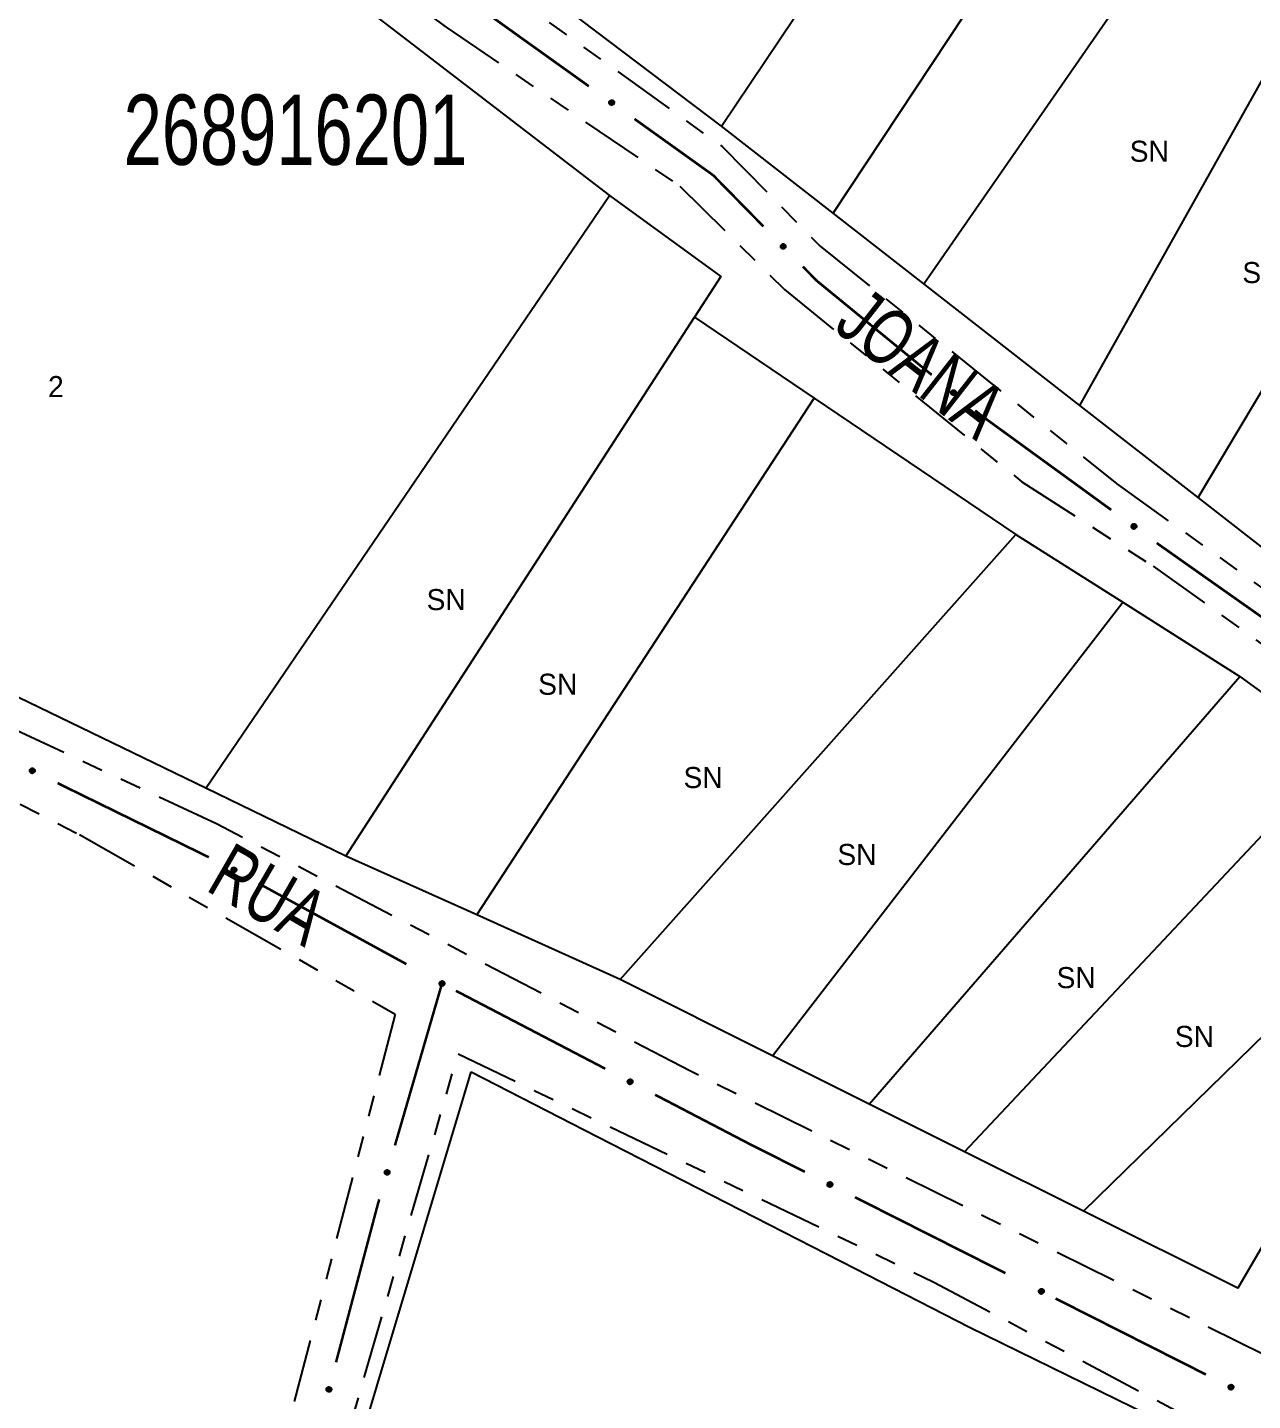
# Model space of a CAD drawing. Extents: x 209193 to 212081, y 4877574 to 4880493.
# Drawn here: x 209858.7 to 209946, y 4878514.7 to 4878612.5 of the extents above; entities that cross this region are included whole.
import ezdxf
from ezdxf.enums import TextEntityAlignment as Align

# ---------------------------------------------------------------- set-up
doc = ezdxf.new("R2010")
doc.units = 0
doc.header["$LTSCALE"] = 1.5
doc.header["$MEASUREMENT"] = 0
doc.linetypes.add('TRACO_25', pattern=[8, 3, -1, 1, -1, 1, -1])
for name, color, linetype in [('CD_MALHA_LOTES', 7, 'CONTINUOUS'), ('CD_TXT_QUADRA', 255, 'CONTINUOUS'), ('RU-QUADRA', 210, 'CONTINUOUS'), ('SV-EIXO-RUA-N-PAV', 6, 'CONTINUOUS'), ('SV-RUA-NAO-PAV', 7, 'CONTINUOUS'), ('SV-TXT-RUA-N-PAV', 7, 'CONTINUOUS'), ('Th_NmrPort', 1, 'CONTINUOUS')]:
    doc.layers.add(name, color=color, linetype=linetype)
doc.styles.add('ARIAL', font='ARIAL.SHX')

msp = doc.modelspace()

# ---------------------------------------------------------------- linework, layer by layer
at = {"layer": 'CD_MALHA_LOTES', "linetype": 'Continuous', "flags": 128}
for points in [[(209908.115759, 4878605.458141), (209930.97563, 4878639.460936)], [(209916.073277, 4878599.26191), (209938.319921, 4878632.856968)], [(209859.327702, 4878631.831047), (209900.153926, 4878600.519083)], [(209922.539795, 4878594.226666), (209945.091299, 4878626.768162)], [(209933.648981, 4878585.576345), (209952.822938, 4878619.815892)], [(209908.115759, 4878605.458141), (209892.167224, 4878617.521447)], [(209942.081257, 4878579.010436), (209961.921957, 4878612.237819)], [(209916.073277, 4878599.26191), (209908.115759, 4878605.458141)], [(209871.396283, 4878558.316395), (209900.153926, 4878600.519083)], [(209900.153926, 4878600.519083), (209908.073265, 4878594.750572)], [(209922.539795, 4878594.226666), (209916.073277, 4878599.26191)], [(209908.073265, 4878594.750572), (209906.208183, 4878591.867465)], [(209933.648981, 4878585.576345), (209922.539795, 4878594.226666)], [(209881.381377, 4878553.489339), (209906.208183, 4878591.867465)], [(209906.208183, 4878591.867465), (209914.73317, 4878586.100713)], [(209890.690348, 4878549.298524), (209914.73317, 4878586.100713)], [(209914.73317, 4878586.100713), (209929.080801, 4878576.395216)], [(209942.081257, 4878579.010436), (209933.648981, 4878585.576345)], [(209947.777616, 4878574.574887), (209942.081257, 4878579.010436)], [(209871.396283, 4878558.316395), (209832.762667, 4878576.992901)], [(209900.90101, 4878544.701776), (209929.080801, 4878576.395216)], [(209929.080801, 4878576.395216), (209936.706149, 4878571.558059)], [(209911.754541, 4878539.281257), (209936.706149, 4878571.558059)], [(209936.706149, 4878571.558059), (209945.041172, 4878566.270719)], [(209918.643663, 4878535.84066), (209945.041172, 4878566.270719)], [(209945.041172, 4878566.270719), (209952.30922, 4878561.019234)], [(209925.432724, 4878532.450037), (209952.30922, 4878561.019234)], [(209881.381377, 4878553.489339), (209871.396283, 4878558.316395)], [(209933.917971, 4878528.212297), (209961.929483, 4878555.557581)], [(209963.464264, 4878554.583989), (209944.899678, 4878522.727763)], [(209890.690348, 4878549.298524), (209881.381377, 4878553.489339)], [(209900.90101, 4878544.701776), (209890.690348, 4878549.298524)], [(209911.754541, 4878539.281257), (209900.90101, 4878544.701776)], [(209918.643663, 4878535.84066), (209911.754541, 4878539.281257)], [(209925.432724, 4878532.450037), (209918.643663, 4878535.84066)], [(209933.917971, 4878528.212297), (209925.432724, 4878532.450037)], [(209944.899678, 4878522.727763), (209933.917971, 4878528.212297)]]:
    msp.add_lwpolyline(points, dxfattribs=at)
at = {"layer": 'RU-QUADRA', "linetype": 'Continuous', "flags": 128}
for points in [[(209963.464264, 4878554.583989), (209944.899678, 4878522.727763), (209933.917971, 4878528.212297), (209925.432724, 4878532.450037), (209918.643663, 4878535.84066), (209911.754541, 4878539.281257), (209900.90101, 4878544.701776), (209890.690348, 4878549.298524), (209881.381377, 4878553.489339), (209871.396283, 4878558.316395), (209832.762667, 4878576.992901), (209858.547472, 4878631.131189), (209859.327702, 4878631.831047), (209900.153926, 4878600.519083), (209908.073265, 4878594.750572), (209906.208183, 4878591.867465), (209914.73317, 4878586.100713), (209929.080801, 4878576.395216), (209936.706149, 4878571.558059), (209945.041172, 4878566.270719), (209952.30922, 4878561.019234), (209961.929483, 4878555.557581)], [(209890.30857, 4878538.123031), (209899.280074, 4878533.530937), (209917.65755, 4878524.124365), (209925.797393, 4878519.95796), (209939.757002, 4878513.119828), (209940.746676, 4878511.350253), (209932.459593, 4878483.956287), (209926.384121, 4878462.670984), (209921.950348, 4878448.084196), (209914.674843, 4878427.098798), (209905.669112, 4878405.783435), (209879.180643, 4878422.149119), (209865.82293, 4878436.915463), (209869.1486, 4878460.070279), (209872.371907, 4878473.097393), (209880.238384, 4878498.041906), (209880.17986, 4878504.410458)]]:
    msp.add_lwpolyline(points, close=True, dxfattribs=at)
msp.add_lwpolyline([(209952.822938, 4878619.815892), (209961.921957, 4878612.237819), (209968.01112, 4878605.607194), (209975.313119, 4878597.655884), (209983.938273, 4878588.263762), (209976.259357, 4878576.71675), (209965.860398, 4878561.079527), (209955.351262, 4878568.677563), (209947.777616, 4878574.574887), (209942.081257, 4878579.010436), (209933.648981, 4878585.576345), (209922.539795, 4878594.226666), (209916.073277, 4878599.26191), (209908.115759, 4878605.458141), (209892.167224, 4878617.521447)], dxfattribs=at)
at = {"layer": 'SV-EIXO-RUA-N-PAV', "const_width": 0.18}
for points in [[(209889.28551, 4878615.012996), (209898.677674, 4878608.294514)], [(209901.931003, 4878605.967315), (209906.810995, 4878602.476518)], [(209906.810995, 4878602.476518), (209907.533338, 4878601.959805)], [(209907.533338, 4878601.959805), (209911.115562, 4878598.313038)], [(209913.918623, 4878595.45947), (209914.619388, 4878594.746078)], [(209914.619388, 4878594.746078), (209914.925707, 4878594.434241)], [(209914.925707, 4878594.434241), (209923.100925, 4878587.745426)], [(209926.196754, 4878585.212475), (209926.646939, 4878584.844142)], [(209926.646939, 4878584.844142), (209935.885561, 4878578.133985)], [(209939.121978, 4878575.783324), (209939.300543, 4878575.65363)], [(209939.300543, 4878575.65363), (209948.929918, 4878568.869297)], [(209860.836664, 4878558.687996), (209871.613306, 4878553.409362)], [(209875.15233, 4878551.546997), (209885.687077, 4878545.800772)], [(209888.219943, 4878544.419208), (209884.86806, 4878532.896844)], [(209889.208454, 4878543.903727), (209899.848636, 4878538.355166)], [(209903.395363, 4878536.505646), (209909.602136, 4878533.268985)], [(209909.602136, 4878533.268985), (209909.930863, 4878533.097563)], [(209909.930863, 4878533.097563), (209914.063499, 4878531.011566)], [(209883.647081, 4878528.699634), (209880.670804, 4878517.458155)], [(209883.750765, 4878529.056056), (209883.647081, 4878528.699634)], [(209917.63438, 4878529.209121), (209928.347024, 4878523.801786)], [(209931.917678, 4878521.998893), (209942.627913, 4878516.586788)]]:
    msp.add_lwpolyline(points, dxfattribs=at)
at = {"layer": 'SV-EIXO-RUA-N-PAV'}
for points in [[(209900.251523, 4878607.30404), (209900.299653, 4878607.31273), (209900.342796, 4878607.310357), (209900.378209, 4878607.298021), (209900.40666, 4878607.27896), (209900.433571, 4878607.256181), (209900.455636, 4878607.227229), (209900.473008, 4878607.189672), (209900.482064, 4878607.141452), (209900.476728, 4878607.097416), (209900.466491, 4878607.06205), (209900.448324, 4878607.031238), (209900.425757, 4878607.005467), (209900.394926, 4878606.983542), (209900.356693, 4878606.966309), (209900.307986, 4878606.958376), (209900.265706, 4878606.960993), (209900.231766, 4878606.973824), (209900.200905, 4878606.992285), (209900.17371, 4878607.015869), (209900.152215, 4878607.044414), (209900.134933, 4878607.08294), (209900.127741, 4878607.131118), (209900.129869, 4878607.173316), (209900.142221, 4878607.207428), (209900.161079, 4878607.237401), (209900.183598, 4878607.26467), (209900.211778, 4878607.288061), (209900.251523, 4878607.30404)], [(209912.494937, 4878597.065895), (209912.543844, 4878597.066151), (209912.58593, 4878597.056371), (209912.618685, 4878597.03811), (209912.643421, 4878597.014426), (209912.665998, 4878596.987347), (209912.682737, 4878596.955022), (209912.693369, 4878596.915031), (209912.693971, 4878596.865972), (209912.681118, 4878596.823517), (209912.664933, 4878596.790447), (209912.641723, 4878596.763232), (209912.615048, 4878596.74174), (209912.580897, 4878596.725462), (209912.540264, 4878596.715084), (209912.490919, 4878596.715673), (209912.449724, 4878596.725545), (209912.418507, 4878596.744039), (209912.391294, 4878596.767547), (209912.368575, 4878596.795469), (209912.352327, 4878596.827294), (209912.341951, 4878596.868224), (209912.343178, 4878596.91692), (209912.352554, 4878596.958119), (209912.370606, 4878596.989588), (209912.394352, 4878597.015858), (209912.421238, 4878597.038833), (209912.45303, 4878597.057013), (209912.494937, 4878597.065895)], [(209924.607344, 4878586.655132), (209924.655936, 4878586.660688), (209924.698835, 4878586.655526), (209924.733375, 4878586.640923), (209924.760532, 4878586.62006), (209924.785912, 4878586.595586), (209924.806056, 4878586.565267), (209924.820959, 4878586.526663), (209924.826875, 4878586.477958), (209924.818699, 4878586.434361), (209924.806194, 4878586.399732), (209924.786069, 4878586.370161), (209924.761882, 4878586.345904), (209924.729696, 4878586.326021), (209924.690427, 4878586.3113), (209924.641308, 4878586.306537), (209924.599287, 4878586.311886), (209924.566249, 4878586.326888), (209924.536648, 4878586.347308), (209924.511037, 4878586.372604), (209924.491435, 4878586.40248), (209924.476684, 4878586.442044), (209924.472626, 4878586.490586), (209924.477482, 4878586.532559), (209924.492016, 4878586.565799), (209924.512776, 4878586.594488), (209924.537013, 4878586.620242), (209924.566648, 4878586.64176), (209924.607344, 4878586.655132)], [(209937.452208, 4878577.132157), (209937.500399, 4878577.140499), (209937.543524, 4878577.137813), (209937.578847, 4878577.125222), (209937.60716, 4878577.105955), (209937.633905, 4878577.082983), (209937.65576, 4878577.053872), (209937.672859, 4878577.01619), (209937.681567, 4878576.967906), (209937.675912, 4878576.92391), (209937.66542, 4878576.888619), (209937.64703, 4878576.857939), (209937.624278, 4878576.832332), (209937.593289, 4878576.81063), (209937.554933, 4878576.793674), (209937.506169, 4878576.786094), (209937.46391, 4878576.789016), (209937.430063, 4878576.802093), (209937.399337, 4878576.820776), (209937.372313, 4878576.844556), (209937.351025, 4878576.873255), (209937.334022, 4878576.911905), (209937.327178, 4878576.960134), (209937.329612, 4878577.002316), (209937.34221, 4878577.036337), (209937.361285, 4878577.066173), (209937.384, 4878577.093279), (209937.412348, 4878577.116466), (209937.452208, 4878577.132157)], [(209858.959947, 4878559.72983), (209859.005989, 4878559.746329), (209859.048933, 4878559.751094), (209859.085895, 4878559.744759), (209859.117097, 4878559.730645), (209859.147392, 4878559.71261), (209859.173924, 4878559.687688), (209859.197245, 4878559.653505), (209859.21412, 4878559.607435), (209859.21611, 4878559.563122), (209859.211838, 4878559.526553), (209859.198994, 4878559.49317), (209859.180981, 4878559.464033), (209859.154182, 4878559.437329), (209859.11931, 4878559.414034), (209859.072574, 4878559.398187), (209859.030441, 4878559.393804), (209858.994851, 4878559.40087), (209858.961371, 4878559.413995), (209858.930663, 4878559.432778), (209858.90476, 4878559.457392), (209858.881368, 4878559.492545), (209858.866338, 4878559.538881), (209858.861487, 4878559.580853), (209858.868051, 4878559.616533), (209858.881715, 4878559.649203), (209858.899435, 4878559.679809), (209858.923376, 4878559.707523), (209858.959947, 4878559.72983)], [(209873.323115, 4878552.670143), (209873.369835, 4878552.684606), (209873.412947, 4878552.687483), (209873.449595, 4878552.679534), (209873.480148, 4878552.664064), (209873.509623, 4878552.644718), (209873.535037, 4878552.618656), (209873.556836, 4878552.583483), (209873.571674, 4878552.536718), (209873.571719, 4878552.49236), (209873.565847, 4878552.456014), (209873.551551, 4878552.423226), (209873.532277, 4878552.394907), (209873.504333, 4878552.369404), (209873.468472, 4878552.347661), (209873.421087, 4878552.333879), (209873.378802, 4878552.331348), (209873.343556, 4878552.339968), (209873.310684, 4878552.35455), (209873.280829, 4878552.374661), (209873.256031, 4878552.400388), (209873.234204, 4878552.436533), (209873.22122, 4878552.483483), (209873.218215, 4878552.525628), (209873.226338, 4878552.560986), (209873.241422, 4878552.593025), (209873.260466, 4878552.622824), (209873.2856, 4878552.649461), (209873.323115, 4878552.670143)], [(209888.143444, 4878544.58325), (209888.189886, 4878544.598583), (209888.232937, 4878544.602264), (209888.269727, 4878544.595), (209888.300564, 4878544.580104), (209888.330395, 4878544.561311), (209888.35629, 4878544.535729), (209888.378742, 4878544.500968), (209888.39445, 4878544.454488), (209888.395323, 4878544.410139), (209888.390131, 4878544.373689), (209888.37645, 4878544.34064), (209888.357708, 4878544.311967), (209888.330245, 4878544.285947), (209888.294796, 4878544.263538), (209888.247676, 4878544.248874), (209888.205446, 4878544.245554), (209888.170045, 4878544.253515), (209888.136907, 4878544.26748), (209888.106682, 4878544.28703), (209888.081407, 4878544.312289), (209888.058909, 4878544.348021), (209888.045052, 4878544.39472), (209888.04126, 4878544.436802), (209888.048721, 4878544.472305), (209888.063204, 4878544.50462), (209888.08169, 4878544.53477), (209888.106322, 4878544.561871), (209888.143444, 4878544.58325)], [(209901.5455, 4878537.594447), (209901.591943, 4878537.609781), (209901.634993, 4878537.613462), (209901.671783, 4878537.606198), (209901.70262, 4878537.591301), (209901.732451, 4878537.572509), (209901.758346, 4878537.546926), (209901.780798, 4878537.512166), (209901.796507, 4878537.465686), (209901.797379, 4878537.421336), (209901.792187, 4878537.384887), (209901.778506, 4878537.351838), (209901.759764, 4878537.323164), (209901.732301, 4878537.297144), (209901.696853, 4878537.274736), (209901.649733, 4878537.260071), (209901.607502, 4878537.256751), (209901.572101, 4878537.264712), (209901.538963, 4878537.278677), (209901.508738, 4878537.298228), (209901.483463, 4878537.323487), (209901.460966, 4878537.359218), (209901.447108, 4878537.405918), (209901.443316, 4878537.448), (209901.450778, 4878537.483503), (209901.465261, 4878537.515818), (209901.483746, 4878537.545967), (209901.508378, 4878537.573069), (209901.5455, 4878537.594447)], [(209884.455245, 4878531.083664), (209884.479397, 4878531.041135), (209884.491458, 4878530.999644), (209884.491557, 4878530.962144), (209884.483004, 4878530.928983), (209884.470433, 4878530.896043), (209884.450431, 4878530.86563), (209884.420755, 4878530.836791), (209884.378263, 4878530.812264), (209884.334948, 4878530.802702), (209884.298188, 4878530.800638), (209884.263096, 4878530.807566), (209884.231302, 4878530.820314), (209884.200397, 4878530.842135), (209884.171465, 4878530.872495), (209884.147836, 4878530.915819), (209884.136291, 4878530.956576), (209884.137148, 4878530.992851), (209884.144336, 4878531.028086), (209884.157573, 4878531.061561), (209884.177379, 4878531.091302), (209884.207999, 4878531.120377), (209884.251069, 4878531.143132), (209884.291588, 4878531.155111), (209884.327865, 4878531.154764), (209884.362394, 4878531.146906), (209884.395586, 4878531.134699), (209884.426996, 4878531.115866), (209884.455245, 4878531.083664)], [(209915.770277, 4878530.273359), (209915.816512, 4878530.289305), (209915.859511, 4878530.293555), (209915.896394, 4878530.286778), (209915.927425, 4878530.272291), (209915.957501, 4878530.253895), (209915.983733, 4878530.228657), (209916.006643, 4878530.194197), (209916.022965, 4878530.147928), (209916.024424, 4878530.103595), (209916.019715, 4878530.067079), (209916.006471, 4878530.033852), (209915.98811, 4878530.004934), (209915.960994, 4878529.978553), (209915.925845, 4878529.955677), (209915.878923, 4878529.940391), (209915.83674, 4878529.936513), (209915.801237, 4878529.944004), (209915.767917, 4878529.95753), (209915.737436, 4878529.976679), (209915.71183, 4878530.001601), (209915.688861, 4878530.037032), (209915.674387, 4878530.083544), (209915.670039, 4878530.125572), (209915.67703, 4878530.161171), (209915.691085, 4878530.193675), (209915.709169, 4878530.224066), (209915.733441, 4878530.251491), (209915.770277, 4878530.273359)], [(209930.830615, 4878522.671545), (209930.876858, 4878522.687471), (209930.919858, 4878522.691702), (209930.956738, 4878522.684909), (209930.987763, 4878522.670408), (209931.017832, 4878522.651998), (209931.044052, 4878522.626748), (209931.066946, 4878522.592278), (209931.083248, 4878522.546002), (209931.084687, 4878522.501668), (209931.079962, 4878522.465155), (209931.066704, 4878522.431934), (209931.04833, 4878522.403023), (209931.021201, 4878522.376654), (209930.986042, 4878522.353794), (209930.939114, 4878522.338529), (209930.896929, 4878522.334669), (209930.86143, 4878522.342177), (209930.828116, 4878522.355717), (209930.797643, 4878522.37488), (209930.772047, 4878522.399814), (209930.749095, 4878522.435255), (209930.734642, 4878522.481773), (209930.730312, 4878522.523803), (209930.737319, 4878522.559399), (209930.751388, 4878522.591897), (209930.769486, 4878522.62228), (209930.79377, 4878522.649694), (209930.830615, 4878522.671545)], [(209880.302112, 4878515.635491), (209880.327289, 4878515.593561), (209880.340353, 4878515.552375), (209880.341362, 4878515.514888), (209880.333616, 4878515.48153), (209880.321848, 4878515.448295), (209880.302591, 4878515.417405), (209880.273623, 4878515.387854), (209880.231738, 4878515.362303), (209880.188668, 4878515.351693), (209880.151969, 4878515.348737), (209880.11672, 4878515.354812), (209880.084625, 4878515.366785), (209880.0532, 4878515.387849), (209880.02354, 4878515.417498), (209879.998867, 4878515.460236), (209879.986336, 4878515.500701), (209879.986312, 4878515.536986), (209879.992643, 4878515.572385), (209880.005064, 4878515.606171), (209880.024142, 4878515.636384), (209880.054047, 4878515.666193), (209880.096553, 4878515.689987), (209880.136769, 4878515.702946), (209880.173044, 4878515.703479), (209880.207754, 4878515.696462), (209880.241232, 4878515.685064), (209880.273089, 4878515.666998), (209880.302112, 4878515.635491)], [(209944.334361, 4878515.847821), (209944.380604, 4878515.863746), (209944.423604, 4878515.867978), (209944.460484, 4878515.861185), (209944.491509, 4878515.846684), (209944.521578, 4878515.828274), (209944.547798, 4878515.803024), (209944.570692, 4878515.768554), (209944.586994, 4878515.722278), (209944.588433, 4878515.677944), (209944.583708, 4878515.641431), (209944.57045, 4878515.608209), (209944.552076, 4878515.579299), (209944.524947, 4878515.55293), (209944.489788, 4878515.53007), (209944.44286, 4878515.514804), (209944.400675, 4878515.510945), (209944.365176, 4878515.518453), (209944.331862, 4878515.531993), (209944.301389, 4878515.551156), (209944.275793, 4878515.57609), (209944.252841, 4878515.611531), (209944.238388, 4878515.658049), (209944.234058, 4878515.700079), (209944.241065, 4878515.735675), (209944.255134, 4878515.768172), (209944.273232, 4878515.798555), (209944.297516, 4878515.82597), (209944.334361, 4878515.847821)]]:
    msp.add_lwpolyline(points, close=True, dxfattribs=at)
for points in [[(209900.127741, 4878607.131118), (209900.394926, 4878606.983542)], [(209900.129869, 4878607.173316), (209900.425757, 4878607.005467)], [(209900.129987, 4878607.15014), (209900.405884, 4878606.996403)], [(209900.134933, 4878607.08294), (209900.356693, 4878606.966309)], [(209900.13535, 4878607.106039), (209900.373036, 4878606.97628)], [(209900.13842, 4878607.187727), (209900.434294, 4878607.0197)], [(209900.142221, 4878607.207428), (209900.448324, 4878607.031238)], [(209900.149437, 4878607.062408), (209900.325759, 4878606.966478)], [(209900.152215, 4878607.044414), (209900.307986, 4878606.958376)], [(209900.153512, 4878607.220552), (209900.454457, 4878607.045542)], [(209900.161079, 4878607.237401), (209900.466491, 4878607.06205)], [(209900.166862, 4878607.028133), (209900.281343, 4878606.963019)], [(209900.17371, 4878607.015869), (209900.265706, 4878606.960993)], [(209900.176057, 4878607.249723), (209900.468601, 4878607.084078)], [(209900.183598, 4878607.26467), (209900.476728, 4878607.097416)], [(209900.201453, 4878607.273499), (209900.475924, 4878607.122459)], [(209900.211778, 4878607.288061), (209900.482064, 4878607.141452)], [(209900.231288, 4878607.294099), (209900.473575, 4878607.166082)], [(209900.251523, 4878607.30404), (209900.473008, 4878607.189672)], [(209900.277932, 4878607.307708), (209900.458062, 4878607.21241)], [(209900.299653, 4878607.31273), (209900.455636, 4878607.227229)], [(209900.324253, 4878607.311483), (209900.43683, 4878607.246053)], [(209900.342796, 4878607.310357), (209900.433571, 4878607.256181)], [(209912.341951, 4878596.868224), (209912.540264, 4878596.715084)], [(209912.343178, 4878596.91692), (209912.580897, 4878596.725462)], [(209912.346346, 4878596.890905), (209912.558082, 4878596.722086)], [(209912.348672, 4878596.935269), (209912.59391, 4878596.73624)], [(209912.352327, 4878596.827294), (209912.490919, 4878596.715673)], [(209912.352554, 4878596.958119), (209912.615048, 4878596.74174)], [(209912.352695, 4878596.845498), (209912.509824, 4878596.720587)], [(209912.363463, 4878596.970839), (209912.625913, 4878596.754287)], [(209912.363946, 4878596.808731), (209912.465476, 4878596.724843)], [(209912.368575, 4878596.795469), (209912.449724, 4878596.725545)], [(209912.370606, 4878596.989588), (209912.641723, 4878596.763232)], [(209912.383992, 4878597.000567), (209912.650232, 4878596.776263)], [(209912.394352, 4878597.015858), (209912.664933, 4878596.790447)], [(209912.411231, 4878597.025412), (209912.670812, 4878596.81178)], [(209912.421238, 4878597.038833), (209912.681118, 4878596.823517)], [(209912.440348, 4878597.04445), (209912.684647, 4878596.848323)], [(209912.45303, 4878597.057013), (209912.693971, 4878596.865972)], [(209912.47329, 4878597.059594), (209912.689858, 4878596.891697)], [(209912.494937, 4878597.065895), (209912.693369, 4878596.915031)], [(209912.521583, 4878597.064952), (209912.68257, 4878596.940007)], [(209912.543844, 4878597.066151), (209912.682737, 4878596.955022)], [(209912.56786, 4878597.060679), (209912.667461, 4878596.976809)], [(209912.58593, 4878597.056371), (209912.665998, 4878596.987347)], [(209924.472626, 4878586.490586), (209924.729696, 4878586.326021)], [(209924.476099, 4878586.509423), (209924.741464, 4878586.338146)], [(209924.476684, 4878586.442044), (209924.690427, 4878586.3113)], [(209924.477482, 4878586.532559), (209924.761882, 4878586.345904)], [(209924.478596, 4878586.465068), (209924.707381, 4878586.320192)], [(209924.486948, 4878586.546386), (209924.771322, 4878586.359555)], [(209924.489828, 4878586.420616), (209924.65957, 4878586.313472)], [(209924.491435, 4878586.40248), (209924.641308, 4878586.306537)], [(209924.492016, 4878586.565799), (209924.786069, 4878586.370161)], [(209924.504133, 4878586.578164), (209924.793116, 4878586.384037)], [(209924.504998, 4878586.385285), (209924.615022, 4878586.312896)], [(209924.511037, 4878586.372604), (209924.599287, 4878586.311886)], [(209924.512776, 4878586.594488), (209924.806194, 4878586.399732)], [(209924.528519, 4878586.605815), (209924.809725, 4878586.421576)], [(209924.537013, 4878586.620242), (209924.818699, 4878586.434361)], [(209924.555401, 4878586.627896), (209924.819518, 4878586.459403)], [(209924.566648, 4878586.64176), (209924.826875, 4878586.477958)], [(209924.586508, 4878586.646522), (209924.819998, 4878586.503087)], [(209924.607344, 4878586.655132), (209924.820959, 4878586.526663)], [(209924.633936, 4878586.657083), (209924.807517, 4878586.550322)], [(209924.655936, 4878586.660688), (209924.806056, 4878586.565267)], [(209924.680403, 4878586.657851), (209924.788508, 4878586.585269)], [(209924.698835, 4878586.655526), (209924.785912, 4878586.595586)], [(209937.327178, 4878576.960134), (209937.593289, 4878576.81063)], [(209937.329562, 4878576.979139), (209937.604341, 4878576.823411)], [(209937.329612, 4878577.002316), (209937.624278, 4878576.832332)], [(209937.334022, 4878576.911905), (209937.554933, 4878576.793674)], [(209937.334606, 4878576.935001), (209937.571347, 4878576.803527)], [(209937.338267, 4878577.016665), (209937.632918, 4878576.846503)], [(209937.34221, 4878577.036337), (209937.64703, 4878576.857939)], [(209937.348377, 4878576.891269), (209937.524001, 4878576.794067)], [(209937.351025, 4878576.873255), (209937.506169, 4878576.786094)], [(209937.353596, 4878577.049379), (209937.653267, 4878576.872198)], [(209937.361285, 4878577.066173), (209937.66542, 4878576.888619)], [(209937.365554, 4878576.85687), (209937.479561, 4878576.790929)], [(209937.372313, 4878576.844556), (209937.46391, 4878576.789016)], [(209937.37635, 4878577.078387), (209937.667689, 4878576.910631)], [(209937.384, 4878577.093279), (209937.675912, 4878576.92391)], [(209937.401918, 4878577.101978), (209937.67529, 4878576.948958)], [(209937.412348, 4878577.116466), (209937.681567, 4878576.967906)], [(209937.431901, 4878577.122362), (209937.673256, 4878576.992597)], [(209937.452208, 4878577.132157), (209937.672859, 4878577.01619)], [(209937.478643, 4878577.135634), (209937.658078, 4878577.039036)], [(209937.500399, 4878577.140499), (209937.65576, 4878577.053872)], [(209937.524989, 4878577.139074), (209937.63709, 4878577.072832)], [(209937.543524, 4878577.137813), (209937.633905, 4878577.082983)], [(209858.868051, 4878559.616533), (209859.198994, 4878559.49317)], [(209858.877027, 4878559.631338), (209859.202687, 4878559.508288)], [(209858.881715, 4878559.649203), (209859.211838, 4878559.526553)], [(209858.894458, 4878559.663824), (209859.210291, 4878559.548627)], [(209858.899435, 4878559.679809), (209859.21611, 4878559.563122)], [(209858.915591, 4878559.691458), (209859.211192, 4878559.587691)], [(209858.923376, 4878559.707523), (209859.21412, 4878559.607435)], [(209858.941626, 4878559.716691), (209859.20169, 4878559.630331)], [(209858.959947, 4878559.72983), (209859.197245, 4878559.653505)], [(209858.985392, 4878559.737798), (209859.178758, 4878559.673471)], [(209859.005989, 4878559.746329), (209859.173924, 4878559.687688)], [(209859.030458, 4878559.749151), (209859.152274, 4878559.703157)], [(209859.048933, 4878559.751094), (209859.147392, 4878559.71261)], [(209858.861487, 4878559.580853), (209859.180981, 4878559.464033)], [(209858.865421, 4878559.558013), (209859.162872, 4878559.45182)], [(209858.866338, 4878559.538881), (209859.154182, 4878559.437329)], [(209858.867548, 4878559.596476), (209859.187056, 4878559.479479)], [(209858.877975, 4878559.515398), (209859.133787, 4878559.426561)], [(209858.881368, 4878559.492545), (209859.11931, 4878559.414034)], [(209858.899056, 4878559.474683), (209859.088771, 4878559.409106)], [(209858.90476, 4878559.457392), (209859.072574, 4878559.398187)], [(209858.921888, 4878559.443747), (209859.04553, 4878559.398378)], [(209858.930663, 4878559.432778), (209859.030441, 4878559.393804)], [(209873.218215, 4878552.525628), (209873.532277, 4878552.394907)], [(209873.221143, 4878552.502637), (209873.513651, 4878552.3835)], [(209873.22122, 4878552.483483), (209873.504333, 4878552.369404)], [(209873.224955, 4878552.54097), (209873.539024, 4878552.410071)], [(209873.226338, 4878552.560986), (209873.551551, 4878552.423226)], [(209873.231815, 4878552.459512), (209873.483485, 4878552.359541)], [(209873.234204, 4878552.436533), (209873.468472, 4878552.347661)], [(209873.235954, 4878552.575383), (209873.555904, 4878552.438168)], [(209873.241422, 4878552.593025), (209873.565847, 4878552.456014)], [(209873.251091, 4878552.417912), (209873.437747, 4878552.344077)], [(209873.254794, 4878552.607073), (209873.56527, 4878552.478134)], [(209873.256031, 4878552.400388), (209873.421087, 4878552.333879)], [(209873.260466, 4878552.622824), (209873.571719, 4878552.49236)], [(209873.272544, 4878552.386004), (209873.394078, 4878552.335256)], [(209873.277118, 4878552.633753), (209873.567883, 4878552.517121)], [(209873.280829, 4878552.374661), (209873.378802, 4878552.331348)], [(209873.2856, 4878552.649461), (209873.571674, 4878552.536718)], [(209873.304234, 4878552.65782), (209873.56026, 4878552.560137)], [(209873.323115, 4878552.670143), (209873.556836, 4878552.583483)], [(209873.348884, 4878552.676987), (209873.539242, 4878552.604241)], [(209873.369835, 4878552.684606), (209873.535037, 4878552.618656)], [(209873.394404, 4878552.686352), (209873.514086, 4878552.63506)], [(209873.412947, 4878552.687483), (209873.509623, 4878552.644718)], [(209888.04126, 4878544.436802), (209888.357708, 4878544.311967)], [(209888.044617, 4878544.41387), (209888.339297, 4878544.300213)], [(209888.045052, 4878544.39472), (209888.330245, 4878544.285947)], [(209888.047712, 4878544.452267), (209888.364171, 4878544.327254)], [(209888.048721, 4878544.472305), (209888.37645, 4878544.34064)], [(209888.056092, 4878544.370952), (209888.309584, 4878544.275696)], [(209888.058067, 4878544.486879), (209888.380523, 4878544.355661)], [(209888.058909, 4878544.348021), (209888.294796, 4878544.263538)], [(209888.063204, 4878544.50462), (209888.390131, 4878544.373689)], [(209888.076141, 4878544.329719), (209888.264143, 4878544.259381)], [(209888.076312, 4878544.518915), (209888.389141, 4878544.395795)], [(209888.081407, 4878544.312289), (209888.247676, 4878544.248874)], [(209888.08169, 4878544.53477), (209888.395323, 4878544.410139)], [(209888.098135, 4878544.546008), (209888.391026, 4878544.434824)], [(209888.098186, 4878544.298217), (209888.220646, 4878544.249747)], [(209888.106322, 4878544.561871), (209888.39445, 4878544.454488)], [(209888.106682, 4878544.28703), (209888.205446, 4878544.245554)], [(209888.124797, 4878544.570577), (209888.382601, 4878544.47769)], [(209888.143444, 4878544.58325), (209888.378742, 4878544.500968)], [(209888.169081, 4878544.590574), (209888.360764, 4878544.521395)], [(209888.189886, 4878544.598583), (209888.35629, 4878544.535729)], [(209888.214418, 4878544.600788), (209888.335037, 4878544.551738)], [(209888.232937, 4878544.602264), (209888.330395, 4878544.561311)], [(209901.443316, 4878537.448), (209901.759764, 4878537.323164)], [(209901.446673, 4878537.425067), (209901.741354, 4878537.311411)], [(209901.447108, 4878537.405918), (209901.732301, 4878537.297144)], [(209901.449769, 4878537.463465), (209901.766227, 4878537.338452)], [(209901.450778, 4878537.483503), (209901.778506, 4878537.351838)], [(209901.458149, 4878537.382149), (209901.711641, 4878537.286894)], [(209901.460123, 4878537.498077), (209901.782579, 4878537.366858)], [(209901.460966, 4878537.359218), (209901.696853, 4878537.274736)], [(209901.465261, 4878537.515818), (209901.792187, 4878537.384887)], [(209901.478197, 4878537.340916), (209901.666199, 4878537.270579)], [(209901.478368, 4878537.530113), (209901.791197, 4878537.406993)], [(209901.483463, 4878537.323487), (209901.649733, 4878537.260071)], [(209901.483746, 4878537.545967), (209901.797379, 4878537.421336)], [(209901.500191, 4878537.557206), (209901.793082, 4878537.446021)], [(209901.500243, 4878537.309414), (209901.622702, 4878537.260944)], [(209901.508378, 4878537.573069), (209901.796507, 4878537.465686)], [(209901.508738, 4878537.298228), (209901.607502, 4878537.256751)], [(209901.526853, 4878537.581775), (209901.784658, 4878537.488887)], [(209901.5455, 4878537.594447), (209901.780798, 4878537.512166)], [(209901.571137, 4878537.601771), (209901.76282, 4878537.532592)], [(209901.591943, 4878537.609781), (209901.758346, 4878537.546926)], [(209901.616475, 4878537.611985), (209901.737093, 4878537.562936)], [(209901.634993, 4878537.613462), (209901.732451, 4878537.572509)], [(209884.157573, 4878531.061561), (209884.136291, 4878530.956576)], [(209884.166874, 4878531.072087), (209884.143386, 4878530.942495)], [(209884.177379, 4878531.091302), (209884.147836, 4878530.915819)], [(209884.193435, 4878531.099887), (209884.161372, 4878530.901736)], [(209884.207999, 4878531.120377), (209884.171465, 4878530.872495)], [(209884.22993, 4878531.12764), (209884.18629, 4878530.860381)], [(209884.251069, 4878531.143132), (209884.200397, 4878530.842135)], [(209884.26976, 4878531.147317), (209884.216163, 4878530.836059)], [(209884.291588, 4878531.155111), (209884.231302, 4878530.820314)], [(209884.308018, 4878531.15182), (209884.24756, 4878530.816978)], [(209884.327865, 4878531.154764), (209884.263096, 4878530.807566)], [(209884.34399, 4878531.148461), (209884.278624, 4878530.80652)], [(209884.362394, 4878531.146906), (209884.298188, 4878530.800638)], [(209884.378984, 4878531.13686), (209884.31967, 4878530.805949)], [(209884.395586, 4878531.134699), (209884.334948, 4878530.802702)], [(209884.409834, 4878531.12078), (209884.358309, 4878530.811761)], [(209884.426996, 4878531.115866), (209884.378263, 4878530.812264)], [(209884.439159, 4878531.09946), (209884.398687, 4878530.828437)], [(209884.455245, 4878531.083664), (209884.420755, 4878530.836791)], [(209884.467459, 4878531.059963), (209884.437254, 4878530.858429)], [(209884.479397, 4878531.041135), (209884.450431, 4878530.86563)], [(209884.486374, 4878531.017513), (209884.461958, 4878530.889612)], [(209884.491458, 4878530.999644), (209884.470433, 4878530.896043)], [(209915.816512, 4878530.289305), (209915.983733, 4878530.228657)], [(209915.841013, 4878530.291834), (209915.96227, 4878530.244384)], [(209915.859511, 4878530.293555), (209915.957501, 4878530.253895)], [(209915.670039, 4878530.125572), (209915.98811, 4878530.004934)], [(209915.673699, 4878530.102686), (209915.969857, 4878529.992938)], [(209915.674387, 4878530.083544), (209915.960994, 4878529.978553)], [(209915.676286, 4878530.141121), (209915.994371, 4878530.020305)], [(209915.67703, 4878530.161171), (209916.006471, 4878530.033852)], [(209915.685741, 4878530.059924), (209915.940471, 4878529.96803)], [(209915.686182, 4878530.175867), (209916.010346, 4878530.048926)], [(209915.688861, 4878530.037032), (209915.925845, 4878529.955677)], [(209915.691085, 4878530.193675), (209916.019715, 4878530.067079)], [(209915.704002, 4878530.208142), (209916.018432, 4878530.089171)], [(209915.706334, 4878530.018959), (209915.895249, 4878529.951115)], [(209915.709169, 4878530.224066), (209916.024424, 4878530.103595)], [(209915.71183, 4878530.001601), (209915.878923, 4878529.940391)], [(209915.725464, 4878530.235521), (209916.019801, 4878530.12822)], [(209915.728794, 4878529.987752), (209915.851884, 4878529.940906)], [(209915.733441, 4878530.251491), (209916.022965, 4878530.147928)], [(209915.737436, 4878529.976679), (209915.83674, 4878529.936513)], [(209915.751799, 4878530.260441), (209916.01081, 4878530.170971)], [(209915.770277, 4878530.273359), (209916.006643, 4878530.194197)], [(209915.795814, 4878530.281021), (209915.988396, 4878530.214383)], [(209930.730312, 4878522.523803), (209931.04833, 4878522.403023)], [(209930.733962, 4878522.500915), (209931.030071, 4878522.391035)], [(209930.734642, 4878522.481773), (209931.021201, 4878522.376654)], [(209930.736566, 4878522.539349), (209931.054597, 4878522.418392)], [(209930.737319, 4878522.559399), (209931.066704, 4878522.431934)], [(209930.746478, 4878522.574091), (209931.070585, 4878522.447005)], [(209930.751388, 4878522.591897), (209931.079962, 4878522.465155)], [(209930.764312, 4878522.606358), (209931.078689, 4878522.487246)], [(209930.769486, 4878522.62228), (209931.084687, 4878522.501668)], [(209930.785786, 4878522.633727), (209931.080075, 4878522.526296)], [(209930.79377, 4878522.649694), (209931.083248, 4878522.546002)], [(209930.812132, 4878522.658635), (209931.071103, 4878522.569051)], [(209930.830615, 4878522.671545), (209931.066946, 4878522.592278)], [(209930.856157, 4878522.679196), (209931.048709, 4878522.612473)], [(209930.876858, 4878522.687471), (209931.044052, 4878522.626748)], [(209930.90136, 4878522.689989), (209931.022596, 4878522.642485)], [(209930.919858, 4878522.691702), (209931.017832, 4878522.651998)], [(209930.745985, 4878522.458148), (209931.000674, 4878522.36614)], [(209930.749095, 4878522.435255), (209930.986042, 4878522.353794)], [(209930.766559, 4878522.417174), (209930.955445, 4878522.349246)], [(209930.772047, 4878522.399814), (209930.939114, 4878522.338529)], [(209930.789005, 4878522.385957), (209930.912074, 4878522.339056)], [(209930.797643, 4878522.37488), (209930.896929, 4878522.334669)], [(209880.024142, 4878515.636384), (209879.998867, 4878515.460236)], [(209880.039985, 4878515.645356), (209880.01274, 4878515.446485)], [(209880.054047, 4878515.666193), (209880.02354, 4878515.417498)], [(209880.075796, 4878515.673987), (209880.038655, 4878515.405747)], [(209880.096553, 4878515.689987), (209880.0532, 4878515.387849)], [(209880.115137, 4878515.694625), (209880.069109, 4878515.382157)], [(209880.136769, 4878515.702946), (209880.084625, 4878515.366785)], [(209880.153275, 4878515.700054), (209880.10096, 4878515.363844)], [(209880.173044, 4878515.703479), (209880.11672, 4878515.354812)], [(209880.189317, 4878515.697569), (209880.132269, 4878515.354143)], [(209880.207754, 4878515.696462), (209880.151969, 4878515.348737)], [(209880.224583, 4878515.686821), (209880.173316, 4878515.354568)], [(209880.241232, 4878515.685064), (209880.188668, 4878515.351693)], [(209880.255813, 4878515.671495), (209880.211802, 4878515.361317)], [(209880.273089, 4878515.666998), (209880.231738, 4878515.362303)], [(209880.285647, 4878515.650892), (209880.251764, 4878515.378967)], [(209880.302112, 4878515.635491), (209880.273623, 4878515.387854)], [(209944.234058, 4878515.700079), (209944.552076, 4878515.579299)], [(209944.237708, 4878515.677191), (209944.533817, 4878515.567311)], [(209944.238388, 4878515.658049), (209944.524947, 4878515.55293)], [(209944.240312, 4878515.715625), (209944.558343, 4878515.594668)], [(209944.241065, 4878515.735675), (209944.57045, 4878515.608209)], [(209944.249731, 4878515.634423), (209944.50442, 4878515.542416)], [(209944.250224, 4878515.750367), (209944.574331, 4878515.623281)], [(209944.255134, 4878515.768172), (209944.583708, 4878515.641431)], [(209944.268058, 4878515.782634), (209944.582435, 4878515.663522)], [(209944.273232, 4878515.798555), (209944.588433, 4878515.677944)], [(209944.289532, 4878515.810003), (209944.583821, 4878515.702572)], [(209944.297516, 4878515.82597), (209944.586994, 4878515.722278)], [(209944.315878, 4878515.834911), (209944.574849, 4878515.745326)], [(209944.334361, 4878515.847821), (209944.570692, 4878515.768554)], [(209944.359903, 4878515.855472), (209944.552455, 4878515.788748)], [(209944.380604, 4878515.863746), (209944.547798, 4878515.803024)], [(209944.405106, 4878515.866264), (209944.526342, 4878515.818761)], [(209944.423604, 4878515.867978), (209944.521578, 4878515.828274)], [(209880.005064, 4878515.606171), (209879.986336, 4878515.500701)], [(209880.014107, 4878515.61692), (209879.993771, 4878515.486796)], [(209880.314898, 4878515.612094), (209880.289592, 4878515.409886)], [(209880.327289, 4878515.593561), (209880.302591, 4878515.417405)], [(209880.334837, 4878515.570115), (209880.313532, 4878515.44166)], [(209880.340353, 4878515.552375), (209880.321848, 4878515.448295)], [(209944.252841, 4878515.611531), (209944.489788, 4878515.53007)], [(209944.270305, 4878515.59345), (209944.459191, 4878515.525522)], [(209944.275793, 4878515.57609), (209944.44286, 4878515.514804)], [(209944.292751, 4878515.562233), (209944.41582, 4878515.515332)], [(209944.301389, 4878515.551156), (209944.400675, 4878515.510945)]]:
    msp.add_lwpolyline(points, dxfattribs=at)
at = {"layer": 'SV-RUA-NAO-PAV', "linetype": 'TRACO_25'}
for points in [[(209858.839436, 4878639.469301, 6.021894), (209890.986817, 4878616.335283, 7.238601), (209908.205423, 4878603.978479, 6.021894), (209915.154376, 4878596.910242, 5.868527), (209936.292255, 4878579.984564, 5.377755), (209956.790605, 4878565.318359, 5.449326), (209967.909802, 4878557.760327, 5.326633), (209984.897453, 4878584.384665, 6.205934), (209985.25856, 4878589.013621, 6.205934), (209982.66951, 4878594.052418, 6.778502), (209967.282122, 4878610.968228, 8.250819), (209950.384496, 4878627.414111, 8.240595), (209928.61712, 4878646.739229, 7.760047), (209910.289459, 4878663.564993, 7.177255), (209890.201705, 4878680.64066, 6.860297), (209881.592254, 4878686.179208, 6.860297)], [(209855.028314, 4878636.049992, 6.850073), (209866.117597, 4878628.871873, 6.850073), (209888.515654, 4878612.494127, 6.911419), (209905.161588, 4878601.179255, 6.165036), (209912.61757, 4878593.816473, 6.165036), (209929.511707, 4878580.134377, 6.165036), (209938.871116, 4878574.135951, 5.490224), (209964.609037, 4878555.690722, 5.418653), (209965.698591, 4878553.371274, 5.408428), (209965.638279, 4878552.051572, 5.398204), (209952.069983, 4878521.388229, 5.306184), (209949.989083, 4878518.288886, 5.316409), (209946.828737, 4878517.968887, 5.306184), (209905.929923, 4878538.173373, 5.316409), (209872.151119, 4878555.788608, 6.349076), (209822.652236, 4878578.872245, 6.257056)], [(209819.730683, 4878573.273451, 6.686482), (209822.7208, 4878572.673654, 6.676258), (209826.840898, 4878571.573997, 6.676258), (209842.180786, 4878565.425741, 6.676258), (209862.400102, 4878555.018562, 6.195709), (209884.879059, 4878542.231975, 5.132369), (209875.584435, 4878506.583555, 5.132369), (209872.335945, 4878490.473446, 4.672269), (209862.177771, 4878459.080346, 4.181497), (209860.126158, 4878452.901703, 4.171272), (209859.193806, 4878443.1339, 4.355312), (209860.061684, 4878433.686066, 4.324639), (209862.870116, 4878425.907896, 4.324639), (209868.239212, 4878420.03935, 4.324639), (209880.418368, 4878411.911472, 4.048579), (209895.07662, 4878402.941378, 4.048579), (209916.610251, 4878390.134753, 4.944286), (209927.230673, 4878382.174855, 4.969032), (209929.568107, 4878384.936938, 4.969032), (209932.85175, 4878383.556529, 4.969032), (209937.3321, 4878377.960106, 4.894793), (209942.073447, 4878370.191267, 5.216499), (209945.589929, 4878362.265454, 5.686686), (209950.399154, 4878350.36982, 5.092766)]]:
    msp.add_polyline3d(points, dxfattribs=at)
msp.add_polyline3d([(209923.257922, 4878523.167173, 5.009676), (209945.187099, 4878511.530312, 5.030125), (209945.48666, 4878509.530773, 5.030125), (209945.116165, 4878507.541217, 5.081246), (209931.766688, 4878471.71905, 4.968778), (209922.989244, 4878442.955385, 4.570025), (209916.19429, 4878424.1595, 3.997457), (209909.669239, 4878404.853737, 3.966784), (209906.878625, 4878403.244039, 3.966784), (209903.868522, 4878403.913819, 3.966784), (209880.989368, 4878416.000556, 4.007681), (209865.901211, 4878429.497149, 4.171272), (209865.991219, 4878429.497151, 4.171272), (209863.232686, 4878436.825425, 4.171272), (209863.354515, 4878444.643652, 4.191721), (209865.316337, 4878451.752082, 4.191721), (209876.40609, 4878489.593738, 4.324639), (209879.336245, 4878504.847643, 4.324639), (209889.367209, 4878539.406162, 4.774514)], close=True, dxfattribs=at)

# ---------------------------------------------------------------- texts
at = {"layer": 'CD_TXT_QUADRA', "style": 'ARIAL', "width": 0.7}
msp.add_text('268916201', height=5, dxfattribs=at).set_placement((209865.545662, 4878602.699814))
at = {"layer": 'SV-TXT-RUA-N-PAV', "style": 'ARIAL', "width": 0.7}
for s, rotation, p in [('JOANA', 322, (209916.015099, 4878591.020939)), ('RUA', 330, (209871.303224, 4878551.093074))]:
    msp.add_text(s, height=4, rotation=rotation, dxfattribs=at).set_placement(p)
at = {"layer": 'Th_NmrPort', "color": 1}
for s, p in [('SN', (209937.202385, 4878603.666726)), ('SN', (209945.222071, 4878595.030141)), ('2', (209860.161435, 4878586.912474)), ('SN', (209887.122478, 4878571.750303)), ('SN', (209895.066285, 4878565.723966)), ('SN', (209905.423396, 4878559.083763)), ('SN', (209916.380371, 4878553.605276)), ('SN', (209931.994061, 4878544.839696)), ('SN', (209940.414343, 4878540.651561))]:
    msp.add_text(s, height=1.5, dxfattribs=at).set_placement(p, align=Align.MIDDLE_LEFT)

doc.saveas('drawing.dxf')
